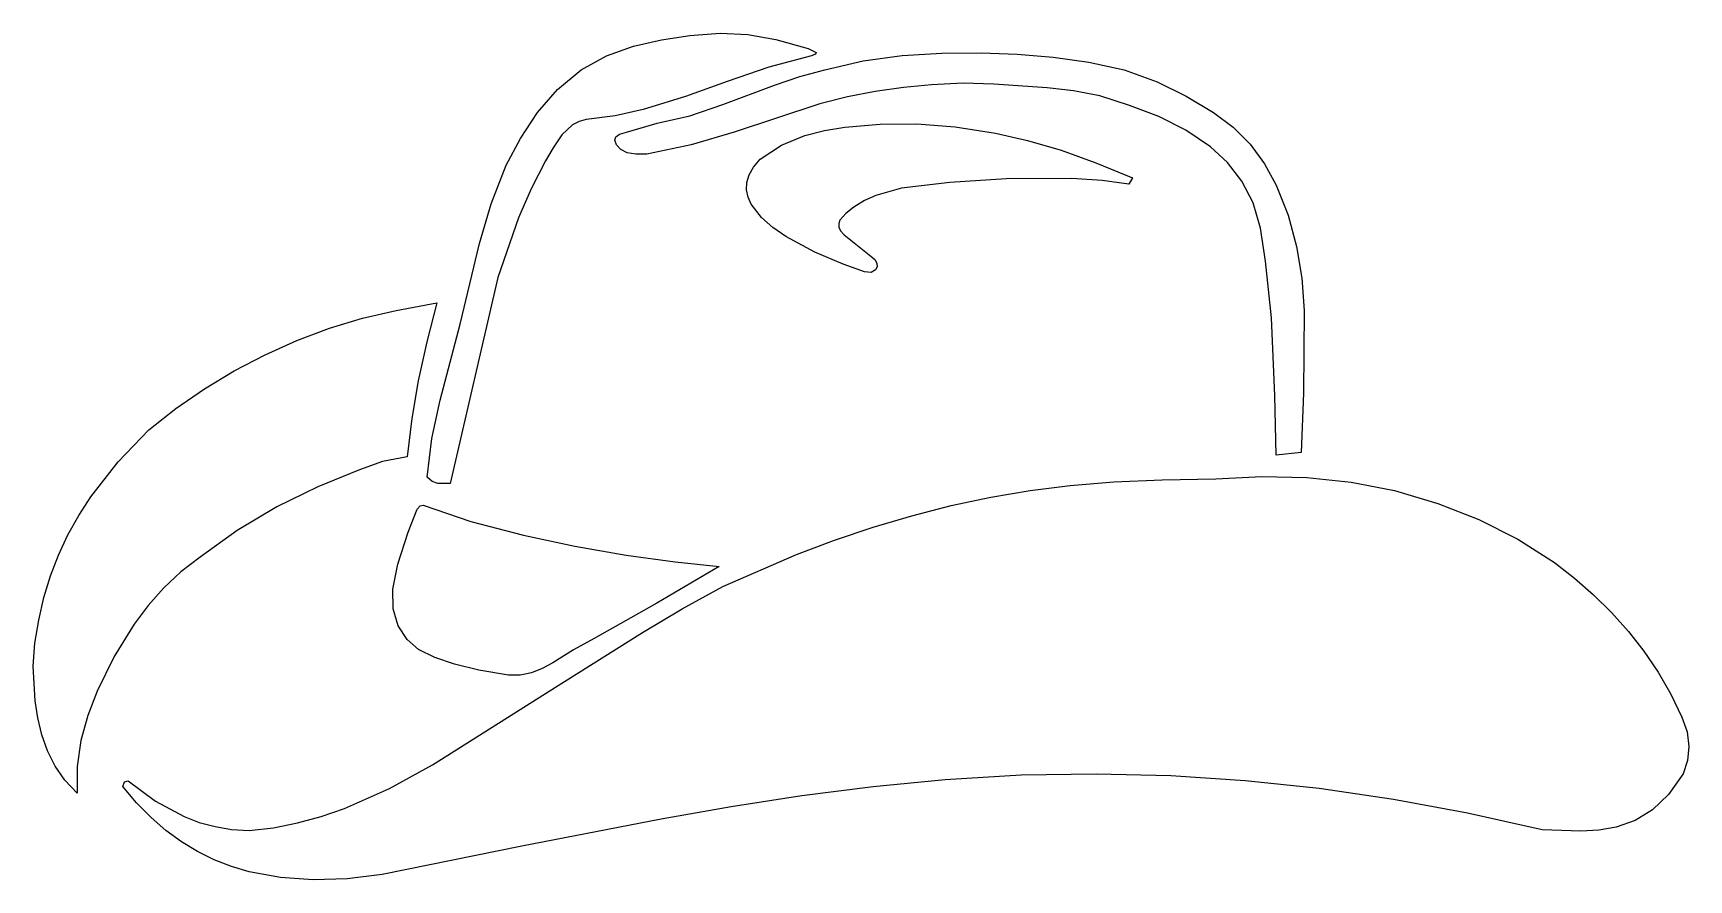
# Model space of a CAD drawing. Extents: x 65 to 239, y 108 to 197.
import ezdxf

# ---------------------------------------------------------------- set-up
doc = ezdxf.new("R2010")
doc.units = 0

msp = doc.modelspace()

# ---------------------------------------------------------------- linework, layer by layer
at = {"layer": 'Layer 1'}
for p, q in [((131.449127, 196.148325), (134.438938, 196.603473)), ((134.438938, 196.603473), (137.626217, 196.840106)), ((137.626217, 196.840106), (140.519204, 196.70362)), ((140.519204, 196.70362), (143.471631, 196.172113)), ((125.672269, 194.454065), (128.504699, 195.467687)), ((128.504699, 195.467687), (131.449127, 196.148325)), ((143.471631, 196.172113), (146.837231, 195.223683)), ((146.837231, 195.223683), (147.703213, 194.79408)), ((147.703213, 194.79408), (147.622432, 194.619307)), ((156.730861, 194.477801), (160.878637, 194.73079)), ((160.878637, 194.73079), (165.014777, 194.770471)), ((165.014777, 194.770471), (168.800823, 194.63879)), ((120.556982, 190.934937), (123.018451, 192.999961)), ((123.018451, 192.999961), (125.672269, 194.454065)), ((142.737465, 193.282054), (138.342565, 191.762425)), ((147.201537, 194.466227), (142.737465, 193.282054)), ((145.974374, 192.288027), (148.597146, 192.981642)), ((147.622432, 194.619307), (147.201537, 194.466227)), ((148.597146, 192.981642), (152.620636, 193.923939)), ((152.620636, 193.923939), (156.730861, 194.477801)), ((168.800823, 194.63879), (172.573385, 194.326189)), ((172.573385, 194.326189), (176.317165, 193.789773)), ((176.317165, 193.789773), (180.016867, 192.986646)), ((180.016867, 192.986646), (183.487187, 191.70976)), ((138.342565, 191.762425), (133.961019, 190.179505)), ((137.899696, 189.339621), (143.304061, 191.381772)), ((143.304061, 191.381772), (145.974374, 192.288027)), ((159.808918, 191.397396), (156.846987, 191.1416)), ((163.133192, 191.596624), (159.808918, 191.397396)), ((166.33201, 191.483451), (163.133192, 191.596624)), ((171.92769, 191.110369), (166.33201, 191.483451)), ((183.487187, 191.70976), (186.521844, 190.227574)), ((118.437378, 188.492106), (120.556982, 190.934937)), ((133.961019, 190.179505), (129.537011, 188.805459)), ((150.969849, 190.149287), (148.075901, 189.423525)), ((153.897087, 190.723771), (150.969849, 190.149287)), ((156.846987, 191.1416), (153.897087, 190.723771)), ((174.714492, 190.792919), (171.92769, 191.110369)), ((177.460859, 190.268341), (174.714492, 190.792919)), ((180.596936, 189.253132), (177.460859, 190.268341)), ((186.521844, 190.227574), (189.407281, 188.493202)), ((116.642646, 185.794406), (118.437378, 188.492106)), ((123.566769, 187.774673), (122.801699, 187.579332)), ((126.581004, 188.147717), (123.566769, 187.774673)), ((129.537011, 188.805459), (126.581004, 188.147717)), ((131.008744, 187.372981), (134.423252, 188.168136)), ((134.423252, 188.168136), (137.899696, 189.339621)), ((148.075901, 189.423525), (139.093077, 186.432275)), ((183.647052, 188.074039), (180.596936, 189.253132)), ((186.513343, 186.653161), (183.647052, 188.074039)), ((189.407281, 188.493202), (191.470397, 186.976811)), ((120.996636, 186.14704), (120.084437, 184.803307)), ((122.126138, 187.221856), (120.996636, 186.14704)), ((122.801699, 187.579332), (122.126138, 187.221856)), ((126.658503, 185.955589), (127.059693, 186.230416)), ((127.059693, 186.230416), (127.775549, 186.436274)), ((127.775549, 186.436274), (131.008744, 187.372981)), ((139.093077, 186.432275), (134.566127, 185.099508)), ((144.063197, 185.062743), (146.514137, 186.079243)), ((146.514137, 186.079243), (148.576422, 186.626653)), ((148.576422, 186.626653), (150.694836, 186.979585)), ((150.694836, 186.979585), (154.396113, 187.288254)), ((154.396113, 187.288254), (158.250363, 187.313339)), ((158.250363, 187.313339), (162.279965, 187.01457)), ((162.279965, 187.01457), (166.507298, 186.351678)), ((166.507298, 186.351678), (169.8839, 185.57492)), ((189.097943, 184.912593), (186.513343, 186.653161)), ((191.470397, 186.976811), (193.247042, 185.171916)), ((115.155791, 182.964774), (116.642646, 185.794406)), ((120.084437, 184.803307), (119.295717, 183.443742)), ((126.55598, 185.591502), (126.658503, 185.955589)), ((126.736125, 185.117861), (126.55598, 185.591502)), ((127.186522, 184.610738), (126.736125, 185.117861)), ((127.847368, 184.285826), (127.186522, 184.610738)), ((128.748678, 184.133966), (127.847368, 184.285826)), ((134.566127, 185.099508), (129.920467, 184.145998)), ((141.801314, 183.603818), (144.063197, 185.062743)), ((169.8839, 185.57492), (173.398941, 184.544194)), ((173.398941, 184.544194), (177.0624, 183.241545)), ((190.887001, 183.248574), (189.097943, 184.912593)), ((193.247042, 185.171916), (194.748358, 183.128278)), ((113.572772, 178.922408), (115.155791, 182.964774)), ((119.295717, 183.443742), (117.765715, 180.509403)), ((129.920467, 184.145998), (128.748678, 184.133966)), ((140.645612, 181.966388), (141.101391, 182.778499)), ((141.101391, 182.778499), (141.801314, 183.603818)), ((177.0624, 183.241545), (180.884254, 181.649017)), ((192.386866, 181.293993), (190.887001, 183.248574)), ((194.748358, 183.128278), (195.985488, 180.895659)), ((140.390004, 180.389825), (140.414856, 181.169495)), ((140.414856, 181.169495), (140.645612, 181.966388)), ((161.729208, 181.155168), (156.653851, 180.548043)), ((167.63516, 181.54571), (161.729208, 181.155168)), ((174.534756, 181.57427), (167.63516, 181.54571)), ((177.710351, 181.366887), (174.534756, 181.57427)), ((180.52415, 180.981898), (177.710351, 181.366887)), ((180.884254, 181.649017), (180.52415, 180.981898)), ((193.548334, 179.009683), (192.386866, 181.293993)), ((195.985488, 180.895659), (197.239383, 177.725212)), ((117.765715, 180.509403), (116.459335, 177.466811)), ((140.551936, 179.629387), (140.390004, 180.389825)), ((140.881532, 178.890187), (140.551936, 179.629387)), ((152.756585, 179.276266), (151.644302, 178.56653)), ((153.945217, 179.807404), (152.756585, 179.276266)), ((156.653851, 180.548043), (153.945217, 179.807404)), ((112.335852, 174.773665), (113.572772, 178.922408)), ((116.459335, 177.466811), (114.277163, 171.186692)), ((141.967241, 177.48353), (140.881532, 178.890187)), ((143.143542, 176.449304), (141.967241, 177.48353)), ((150.795253, 177.892058), (150.194713, 177.211711)), ((151.644302, 178.56653), (150.795253, 177.892058)), ((194.3222, 176.356476), (193.548334, 179.009683)), ((197.239383, 177.725212), (198.12271, 174.451477)), ((144.51956, 175.490929), (143.143542, 176.449304)), ((150.194713, 177.211711), (150.057956, 176.857595)), ((150.057956, 176.857595), (150.067713, 176.487923)), ((150.067713, 176.487923), (150.252111, 176.098)), ((150.252111, 176.098), (150.63928, 175.68313)), ((150.63928, 175.68313), (153.424422, 173.443584)), ((194.859434, 172.90621), (194.3222, 176.356476)), ((110.307817, 166.298132), (112.335852, 174.773665)), ((147.569751, 173.83333), (144.51956, 175.490929)), ((150.515831, 172.57393), (147.569751, 173.83333)), ((198.12271, 174.451477), (198.66732, 171.102925)), ((152.755817, 171.775924), (150.515831, 172.57393)), ((153.424422, 173.443584), (153.844751, 173.073551)), ((153.844751, 173.073551), (154.074646, 172.693226)), ((154.106311, 172.324922), (153.93195, 171.990952)), ((154.074646, 172.693226), (154.106311, 172.324922)), ((195.49592, 166.95234), (194.859434, 172.90621)), ((114.277163, 171.186692), (109.261687, 149.571484)), ((153.474193, 171.698536), (152.755817, 171.775924)), ((152.755817, 171.775924), (152.755817, 171.775924)), ((153.93195, 171.990952), (153.474193, 171.698536)), ((198.66732, 171.102925), (198.90506, 167.70803)), ((96.592268, 165.860934), (100.072341, 166.914417)), ((100.072341, 166.914417), (103.596866, 167.730139)), ((103.596866, 167.730139), (107.886531, 168.514951)), ((107.886531, 168.514951), (106.813161, 164.440304)), ((195.831618, 158.807689), (195.49592, 166.95234)), ((198.90506, 167.70803), (198.847651, 159.036422)), ((93.174684, 164.581616), (96.592268, 165.860934)), ((108.214326, 158.315429), (110.307817, 166.298132)), ((89.837626, 163.088391), (93.174684, 164.581616)), ((106.813161, 164.440304), (105.925507, 160.328517)), ((86.599133, 161.393188), (89.837626, 163.088391)), ((83.477242, 159.507934), (86.599133, 161.393188)), ((105.925507, 160.328517), (105.251905, 156.37207)), ((80.489991, 157.444557), (83.477242, 159.507934)), ((107.359907, 154.293154), (108.214326, 158.315429)), ((195.994424, 152.552259), (195.831618, 158.807689)), ((198.847651, 159.036422), (198.605295, 152.804156)), ((77.655417, 155.214986), (80.489991, 157.444557)), ((74.420663, 151.833062), (77.655417, 155.214986)), ((105.251905, 156.37207), (104.74726, 152.381833)), ((106.861664, 150.219529), (107.359907, 154.293154)), ((71.552559, 148.155986), (74.420663, 151.833062)), ((102.176911, 151.871792), (99.753423, 151.005272)), ((104.74726, 152.381833), (102.176911, 151.871792)), ((198.605295, 152.804156), (195.994424, 152.552259)), ((195.994424, 152.552259), (195.994424, 152.552259)), ((99.753423, 151.005272), (95.387918, 149.224823)), ((107.386369, 149.789658), (106.861664, 150.219529)), ((106.861664, 150.219529), (106.861664, 150.219529)), ((107.962215, 149.580752), (107.386369, 149.789658)), ((109.261687, 149.571484), (107.962215, 149.580752)), ((174.363017, 149.356568), (178.944845, 149.730755)), ((178.944845, 149.730755), (184.004757, 149.960001)), ((184.004757, 149.960001), (189.632858, 150.051508)), ((189.632858, 150.051508), (194.480605, 150.311239)), ((194.480605, 150.311239), (199.209588, 150.203951)), ((199.209588, 150.203951), (203.841399, 149.711924)), ((203.841399, 149.711924), (208.39763, 148.81744)), ((70.286818, 146.202313), (71.552559, 148.155986)), ((95.387918, 149.224823), (91.072566, 147.105084)), ((161.869228, 147.240941), (166.011848, 148.125576)), ((166.011848, 148.125576), (170.169168, 148.830239)), ((170.169168, 148.830239), (174.363017, 149.356568)), ((208.39763, 148.81744), (212.932683, 147.479847)), ((69.14972, 144.169508), (70.286818, 146.202313)), ((91.072566, 147.105084), (86.914007, 144.646724)), ((104.862717, 144.449588), (105.824107, 146.878545)), ((105.824107, 146.878545), (106.115938, 147.233928)), ((106.115938, 147.233928), (106.440989, 147.304416)), ((106.440989, 147.304416), (111.437997, 145.587316)), ((153.668006, 144.973537), (157.751287, 146.186779)), ((157.751287, 146.186779), (161.869228, 147.240941)), ((212.932683, 147.479847), (217.259285, 145.781695)), ((86.914007, 144.646724), (83.018878, 141.850412)), ((103.77543, 141.095336), (104.862717, 144.449588)), ((111.437997, 145.587316), (116.960828, 144.125597)), ((149.629367, 143.611661), (153.668006, 144.973537)), ((217.259285, 145.781695), (221.350515, 143.71589)), ((68.153594, 142.055788), (69.14972, 144.169508)), ((116.960828, 144.125597), (122.376079, 142.980327)), ((122.376079, 142.980327), (127.763634, 142.053252)), ((145.645351, 142.111597), (149.629367, 143.611661)), ((221.350515, 143.71589), (225.179453, 141.275336)), ((67.310765, 139.859374), (68.153594, 142.055788)), ((83.018878, 141.850412), (81.014819, 140.301035)), ((103.255, 138.490422), (103.77543, 141.095336)), ((127.763634, 142.053252), (132.884853, 141.340719)), ((137.501091, 140.839074), (130.979074, 137.020216)), ((132.884853, 141.340719), (137.501091, 140.839074)), ((137.881109, 138.738692), (145.645351, 142.111597)), ((225.179453, 141.275336), (227.285878, 139.643308)), ((66.628896, 137.588318), (67.310765, 139.859374)), ((81.014819, 140.301035), (79.208164, 138.597823)), ((227.285878, 139.643308), (229.29131, 137.892358)), ((66.079435, 135.22906), (66.628896, 137.588318)), ((79.208164, 138.597823), (77.579518, 136.756053)), ((103.277436, 136.409101), (103.255, 138.490422)), ((133.622622, 136.418406), (137.881109, 138.738692)), ((229.29131, 137.892358), (231.184538, 136.025421)), ((77.579518, 136.756053), (76.10948, 134.791004)), ((103.818749, 134.625628), (103.277436, 136.409101)), ((130.979074, 137.020216), (124.391632, 133.308451)), ((129.467592, 133.932097), (133.622622, 136.418406)), ((231.184538, 136.025421), (232.954351, 134.045428)), ((65.691869, 132.814719), (66.079435, 135.22906)), ((76.10948, 134.791004), (74.02026, 131.394788)), ((104.772674, 133.182487), (103.818749, 134.625628)), ((121.269193, 128.778849), (129.467592, 133.932097)), ((232.954351, 134.045428), (234.589536, 131.955312)), ((65.495686, 130.378417), (65.691869, 132.814719)), ((105.947834, 132.130061), (104.772674, 133.182487)), ((107.649422, 131.299365), (105.947834, 132.130061)), ((124.391632, 133.308451), (122.229125, 132.090159)), ((65.717086, 126.758846), (65.495686, 130.378417)), ((65.495686, 130.378417), (65.495686, 130.378417)), ((74.02026, 131.394788), (72.212584, 127.781101)), ((109.721805, 130.594427), (107.649422, 131.299365)), ((112.26804, 129.985939), (109.721805, 130.594427)), ((120.056084, 130.731822), (118.943175, 130.144636)), ((122.229125, 132.090159), (120.056084, 130.731822)), ((234.589536, 131.955312), (236.078883, 129.758007)), ((115.391187, 129.444595), (112.26804, 129.985939)), ((114.346716, 124.396675), (121.269193, 128.778849)), ((116.619701, 129.443223), (115.391187, 129.444595)), ((115.391187, 129.444595), (115.391187, 129.444595)), ((117.800706, 129.695836), (116.619701, 129.443223)), ((118.943175, 130.144636), (117.800706, 129.695836)), ((236.078883, 129.758007), (237.41118, 127.456446)), ((72.212584, 127.781101), (71.228425, 125.214631)), ((237.41118, 127.456446), (238.575215, 125.053561)), ((65.990473, 124.957993), (65.717086, 126.758846)), ((71.228425, 125.214631), (70.510012, 122.577865)), ((66.410182, 123.197555), (65.990473, 124.957993)), ((107.416507, 120.032518), (114.346716, 124.396675)), ((238.575215, 125.053561), (239.106416, 123.500266)), ((239.106416, 123.500266), (239.303048, 121.966941)), ((67.004612, 121.503377), (66.410182, 123.197555)), ((70.510012, 122.577865), (70.119789, 119.866651)), ((239.303048, 121.966941), (239.164501, 120.485273)), ((67.80216, 119.901302), (67.004612, 121.503377)), ((102.908612, 117.544484), (107.416507, 120.032518)), ((239.164501, 120.485273), (238.690164, 119.086946)), ((68.831224, 118.417175), (67.80216, 119.901302)), ((70.120202, 117.076841), (68.831224, 118.417175)), ((70.119789, 119.866651), (70.120202, 117.076841)), ((74.919815, 117.758777), (75.073993, 118.252356)), ((75.073993, 118.252356), (75.481945, 118.349731)), ((75.481945, 118.349731), (78.358238, 116.226693)), ((161.251034, 118.478498), (153.670191, 117.741485)), ((169.201395, 118.941521), (161.251034, 118.478498)), ((177.08613, 119.07358), (169.201395, 118.941521)), ((184.920907, 118.880294), (177.08613, 119.07358)), ((192.7214, 118.36728), (184.920907, 118.880294)), ((200.50328, 117.540158), (192.7214, 118.36728)), ((238.690164, 119.086946), (237.177685, 116.917009)), ((76.362749, 116.03626), (74.919815, 117.758777)), ((74.919815, 117.758777), (74.919815, 117.758777)), ((98.17675, 115.457973), (102.908612, 117.544484)), ((146.184918, 116.779595), (138.77458, 115.632877)), ((153.670191, 117.741485), (146.184918, 116.779595)), ((208.282217, 116.404547), (200.50328, 117.540158)), ((237.177685, 116.917009), (235.497284, 115.311403)), ((77.870949, 114.498954), (76.362749, 116.03626)), ((78.358238, 116.226693), (81.353555, 114.60052)), ((95.738177, 114.61616), (98.17675, 115.457973)), ((138.77458, 115.632877), (131.418539, 114.341377)), ((216.073883, 114.966065), (208.282217, 116.404547)), ((223.89395, 113.23033), (216.073883, 114.966065)), ((235.497284, 115.311403), (233.655006, 114.196167)), ((79.442196, 113.14072), (77.870949, 114.498954)), ((81.074267, 111.955417), (79.442196, 113.14072)), ((81.353555, 114.60052), (82.933745, 113.997345)), ((82.933745, 113.997345), (84.589167, 113.54669)), ((84.589167, 113.54669), (86.334982, 113.25799)), ((86.334982, 113.25799), (88.186347, 113.140679)), ((88.186347, 113.140679), (90.738438, 113.437164)), ((90.738438, 113.437164), (93.257227, 113.935774)), ((93.257227, 113.935774), (95.738177, 114.61616)), ((131.418539, 114.341377), (116.786805, 111.484226)), ((227.971886, 113.056592), (223.89395, 113.23033)), ((229.865291, 113.178336), (227.971886, 113.056592)), ((231.656898, 113.497337), (229.865291, 113.178336)), ((233.655006, 114.196167), (231.656898, 113.497337)), ((82.764942, 110.936908), (81.074267, 111.955417)), ((116.786805, 111.484226), (102.124626, 108.528527)), ((84.511999, 110.079051), (82.764942, 110.936908)), ((86.313218, 109.375708), (84.511999, 110.079051)), ((88.166377, 108.82074), (86.313218, 109.375708)), ((91.464067, 108.19607), (88.166377, 108.82074)), ((94.897174, 107.959882), (91.464067, 108.19607)), ((98.454445, 108.08107), (94.897174, 107.959882)), ((102.124626, 108.528527), (98.454445, 108.08107))]:
    msp.add_line(p, q, dxfattribs=at)

doc.saveas('drawing.dxf')
